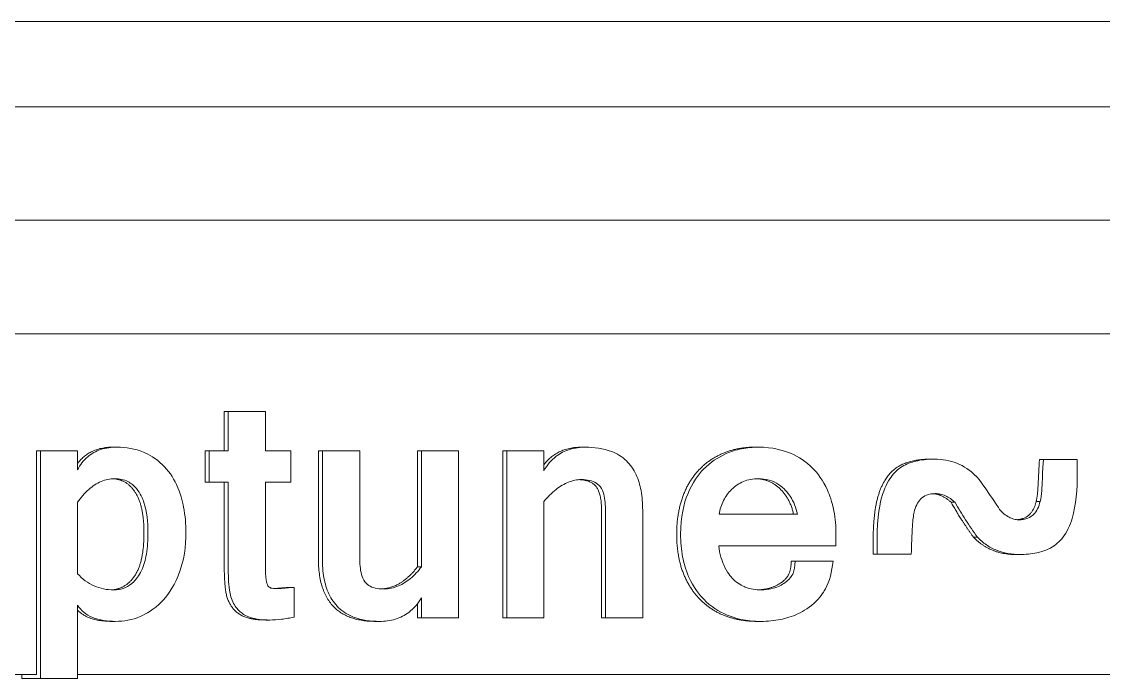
# Model space of a CAD drawing. Header units: inches. Extents: x 14 to 368, y 5 to 236.
# Drawn here: x 75.5 to 77.881, y 104.874 to 106.321 of the extents above; entities that cross this region are included whole.
import ezdxf

# ---------------------------------------------------------------- set-up
doc = ezdxf.new("R2010")
doc.units = ezdxf.units.IN
doc.header["$LTSCALE"] = 11
doc.header["$MEASUREMENT"] = 0
doc.layers.add('Visible (ANSI)', color=7, linetype='Continuous', lineweight=50)

msp = doc.modelspace()

# ---------------------------------------------------------------- linework, layer by layer
at = {"layer": 'Visible (ANSI)', "linetype": 'Continuous', "lineweight": 18}
for p, q in [((83.944801, 106.32051), (71.339262, 106.32051)), ((71.059554, 106.13301), (84.354459, 106.13301)), ((71.890486, 105.882975), (83.523528, 105.882975)), ((74.567932, 105.632975), (80.846082, 105.632975)), ((75.946324, 105.461923), (75.955006, 105.461923)), ((75.946324, 105.375384), (75.946324, 105.461923)), ((76.036741, 105.461923), (75.955006, 105.461923)), ((75.955006, 105.461923), (75.955006, 105.375384)), ((76.036741, 105.375384), (76.036741, 105.461923)), ((75.533376, 105.375384), (75.542058, 105.375384)), ((75.533376, 104.882975), (75.533376, 105.375384)), ((75.623295, 105.375384), (75.542058, 105.375384)), ((75.542058, 105.375384), (75.542058, 104.874372)), ((75.623295, 105.33338), (75.623295, 105.375384)), ((75.70183, 105.383481), (75.710512, 105.383481)), ((75.90446, 105.375384), (75.913142, 105.375384)), ((75.90446, 105.306558), (75.90446, 105.375384)), ((75.955006, 105.375384), (75.913142, 105.375384)), ((75.913142, 105.375384), (75.913142, 105.306558)), ((76.092561, 105.375384), (76.036741, 105.375384)), ((76.092561, 105.306558), (76.092561, 105.375384)), ((76.153439, 105.375384), (76.162122, 105.375384)), ((76.153439, 105.138542), (76.153439, 105.375384)), ((76.244355, 105.375384), (76.162122, 105.375384)), ((76.162122, 105.375384), (76.162122, 105.138542)), ((76.244355, 105.141072), (76.244355, 105.375384)), ((76.371732, 105.120323), (76.371732, 105.375384)), ((76.371732, 105.375384), (76.380414, 105.375384)), ((76.461651, 105.375384), (76.380414, 105.375384)), ((76.380414, 105.375384), (76.380414, 105.120323)), ((76.461651, 105.007975), (76.461651, 105.375384)), ((76.55941, 105.007975), (76.55941, 105.375384)), ((76.55941, 105.375384), (76.568092, 105.375384)), ((76.649329, 105.375384), (76.568092, 105.375384)), ((76.568092, 105.375384), (76.568092, 105.007975)), ((76.649329, 105.331356), (76.649329, 105.375384)), ((76.732349, 105.383481), (76.741032, 105.383481)), ((77.112903, 105.383481), (77.121585, 105.383481)), ((77.500931, 105.357165), (77.509614, 105.357165)), ((77.740156, 105.356153), (77.748838, 105.356153)), ((77.823596, 105.356153), (77.748838, 105.356153)), ((77.823596, 105.326295), (77.823596, 105.356153)), ((75.90446, 105.306558), (75.913142, 105.306558)), ((75.913142, 105.306558), (75.955006, 105.306558)), ((75.946324, 105.119311), (75.946324, 105.306558)), ((75.955006, 105.306558), (75.955006, 105.119311)), ((76.036741, 105.116781), (76.036741, 105.306558)), ((76.036741, 105.306558), (76.092561, 105.306558)), ((75.623295, 105.104635), (75.623295, 105.262024)), ((76.649329, 105.007975), (76.649329, 105.263542)), ((77.545786, 105.262024), (77.554468, 105.262024)), ((77.733179, 105.264048), (77.741861, 105.264048)), ((76.776706, 105.007975), (76.776706, 105.242287)), ((76.785388, 105.242287), (76.785388, 105.007975)), ((76.867123, 105.007975), (76.867123, 105.244817)), ((77.207805, 105.235708), (77.035364, 105.235708)), ((77.292531, 105.166376), (77.292531, 105.191174)), ((77.374342, 105.148157), (77.374342, 105.178522)), ((77.383024, 105.178522), (77.383024, 105.148157)), ((77.595126, 105.185101), (77.603809, 105.185101)), ((77.034368, 105.166376), (77.292531, 105.166376)), ((77.194139, 105.132469), (77.202822, 105.132469)), ((77.286052, 105.132469), (77.202822, 105.132469)), ((77.374342, 105.148157), (77.383024, 105.148157)), ((77.383024, 105.148157), (77.45828, 105.148157)), ((77.688324, 105.147145), (77.697006, 105.147145)), ((76.371732, 105.120323), (76.380414, 105.120323)), ((76.091354, 105.074777), (76.100036, 105.074777)), ((76.100036, 105.009493), (76.100036, 105.074777)), ((75.623295, 104.874372), (75.623295, 105.035809)), ((76.371732, 105.007975), (76.371732, 105.039168)), ((76.380414, 105.052003), (76.380414, 105.007975)), ((76.371732, 105.007975), (76.380414, 105.007975)), ((76.380414, 105.007975), (76.461651, 105.007975)), ((76.55941, 105.007975), (76.568092, 105.007975)), ((76.568092, 105.007975), (76.649329, 105.007975)), ((76.776706, 105.007975), (76.785388, 105.007975)), ((76.785388, 105.007975), (76.867123, 105.007975)), ((75.697843, 104.999878), (75.706525, 104.999878)), ((76.037528, 105.002914), (76.046211, 105.002914)), ((76.279032, 104.999878), (76.287715, 104.999878)), ((77.118883, 104.999878), (77.127566, 104.999878)), ((75.533376, 104.882975), (74.567932, 104.882975)), ((75.500817, 104.874372), (75.500817, 104.882975)), ((75.500817, 104.874372), (75.542058, 104.874372)), ((75.542058, 104.874372), (75.623295, 104.874372)), ((80.846082, 104.882975), (75.623295, 104.882975))]:
    msp.add_line(p, q, dxfattribs=at)
for points, degree, knots in [([(75.710512, 105.383481), (75.698217, 105.383481), (75.685859, 105.38197), (75.663758, 105.374677), (75.654271, 105.369518), (75.636407, 105.354378), (75.629028, 105.344464), (75.623295, 105.33338)], 3, [-0.275184465, -0.275184465, -0.275184465, -0.275184465, -0.180024512, -0.180024512, -0.095399098, -0.095399098, 0, 0, 0, 0]), ([(75.862021, 105.194716), (75.862021, 105.213799), (75.860441, 105.232892), (75.854186, 105.264932), (75.849749, 105.282729), (75.8334, 105.31746), (75.82324, 105.332403), (75.795414, 105.359429), (75.780018, 105.367694), (75.750084, 105.380249), (75.730481, 105.383481), (75.710512, 105.383481)], 3, [-0.558955892, -0.558955892, -0.558955892, -0.558955892, -0.427301963, -0.427301963, -0.333627639, -0.333627639, -0.250557772, -0.250557772, -0.154511048, -0.154511048, 0, 0, 0, 0]), ([(76.741032, 105.383481), (76.729182, 105.383481), (76.717372, 105.38202), (76.695498, 105.375199), (76.685784, 105.370245), (76.665622, 105.354817), (76.656571, 105.343773), (76.649329, 105.331356)], 3, [-0.286997863, -0.286997863, -0.286997863, -0.286997863, -0.195305384, -0.195305384, -0.109970073, -0.109970073, 0, 0, 0, 0]), ([(76.867123, 105.244817), (76.867123, 105.259138), (76.866114, 105.273752), (76.861266, 105.299885), (76.857809, 105.311791), (76.847319, 105.334295), (76.840318, 105.344554), (76.821711, 105.36248), (76.810536, 105.369277), (76.780165, 105.381051), (76.760308, 105.383481), (76.741032, 105.383481)], 3, [-0.549838036, -0.549838036, -0.549838036, -0.549838036, -0.440760651, -0.440760651, -0.347374274, -0.347374274, -0.251258835, -0.251258835, -0.149149172, -0.149149172, 0, 0, 0, 0]), ([(77.121585, 105.383481), (77.10927, 105.383481), (77.097023, 105.382369), (77.071818, 105.377299), (77.060717, 105.373497), (77.032348, 105.361097), (77.015596, 105.349784), (76.989585, 105.323114), (76.976475, 105.30587), (76.9576, 105.258645), (76.950639, 105.230313), (76.950639, 105.19168)], 3, [-1.49193162, -1.49193162, -1.49193162, -1.49193162, -1.29030138, -1.29030138, -1.0712515, -1.0712515, -0.64119148, -0.64119148, -0.29439022, -0.29439022, 0, 0, 0, 0]), ([(77.292531, 105.191174), (77.292531, 105.208649), (77.291117, 105.226179), (77.283821, 105.263727), (77.278145, 105.278616), (77.264013, 105.310366), (77.252173, 105.326058), (77.226954, 105.351696), (77.210734, 105.362444), (77.176505, 105.376734), (77.153531, 105.383481), (77.121585, 105.383481)], 3, [-0.953742878, -0.953742878, -0.953742878, -0.953742878, -0.864238922, -0.864238922, -0.757751945, -0.757751945, -0.52950742, -0.52950742, -0.247180323, -0.247180323, 0, 0, 0, 0]), ([(77.509614, 105.357165), (77.497175, 105.357165), (77.484542, 105.356165), (77.462365, 105.351529), (77.451697, 105.348312), (77.431797, 105.337372), (77.423333, 105.330116), (77.409398, 105.312566), (77.401345, 105.299297), (77.389447, 105.261735), (77.383024, 105.231791), (77.383024, 105.178522)], 3, [-2.38343253, -2.38343253, -2.38343253, -2.38343253, -1.8060438, -1.8060438, -1.33277788, -1.33277788, -0.86133468, -0.86133468, -0.40590851, -0.40590851, 0, 0, 0, 0]), ([(77.599821, 105.320728), (77.587772, 105.332474), (77.574101, 105.341787), (77.542916, 105.354383), (77.52647, 105.357165), (77.509614, 105.357165)], 3, [-0.259669604, -0.259669604, -0.259669604, -0.259669604, -0.130428825, -0.130428825, 0, 0, 0, 0]), ([(77.748838, 105.356153), (77.746542, 105.30776), (77.745608, 105.293253), (77.744545, 105.279037), (77.743505, 105.270057), (77.741861, 105.264048)], 3, [-0.0733444233, -0.0733444233, -0.0733444233, -0.0733444233, -0.047519074, -0.047519074, 0, 0, 0, 0]), ([(77.65265, 105.246335), (77.649391, 105.251333), (77.613706, 105.30603), (77.601698, 105.319212), (77.600946, 105.319972), (77.600181, 105.320537), (77.599993, 105.320658), (77.599821, 105.320728)], 3, [-0.0812338479, -0.0812338479, -0.0812338479, -0.0812338479, -0.0063211266, -0.0063211266, -0.0014322504, -0.0014322504, 0, 0, 0, 0]), ([(77.697006, 105.147145), (77.709533, 105.147145), (77.722281, 105.14816), (77.750515, 105.154173), (77.760483, 105.159176), (77.775415, 105.167517), (77.784134, 105.175118), (77.801127, 105.196814), (77.807736, 105.211518), (77.821044, 105.255896), (77.823596, 105.291408), (77.823596, 105.326295)], 3, [-0.589636819, -0.589636819, -0.589636819, -0.589636819, -0.553532833, -0.553532833, -0.506526146, -0.506526146, -0.40328783, -0.40328783, -0.265842047, -0.265842047, 0, 0, 0, 0]), ([(75.623295, 105.262024), (75.630599, 105.272347), (75.638948, 105.282261), (75.656479, 105.297746), (75.665434, 105.3038), (75.684992, 105.312065), (75.695056, 105.314149), (75.705528, 105.314149)], 3, [-0.260849088, -0.260849088, -0.260849088, -0.260849088, -0.163914804, -0.163914804, -0.081029131, -0.081029131, 0, 0, 0, 0]), ([(75.76961, 105.194716), (75.76961, 105.254939), (75.731987, 105.312244), (75.701149, 105.314027)], 2, [0, 0, 0, 1, 1.93563783, 1.93563783, 1.93563783]), ([(75.705528, 105.314149), (75.710611, 105.314149), (75.71567, 105.31365), (75.72533, 105.311451), (75.729842, 105.309838), (75.741458, 105.303888), (75.747705, 105.298666), (75.762085, 105.281668), (75.766878, 105.269807), (75.776059, 105.24203), (75.778293, 105.218351), (75.778293, 105.194716)], 3, [-0.343912155, -0.343912155, -0.343912155, -0.343912155, -0.317867105, -0.317867105, -0.293187958, -0.293187958, -0.251194999, -0.251194999, -0.180100274, -0.180100274, 0, 0, 0, 0]), ([(76.649329, 105.263542), (76.657585, 105.273238), (76.666775, 105.28258), (76.685151, 105.297004), (76.694329, 105.302712), (76.713161, 105.310158), (76.722451, 105.312125), (76.732061, 105.312125)], 3, [-0.254147783, -0.254147783, -0.254147783, -0.254147783, -0.156374809, -0.156374809, -0.074354364, -0.074354364, 0, 0, 0, 0]), ([(76.776706, 105.242287), (76.776706, 105.281761), (76.753318, 105.310841), (76.728149, 105.312016)], 2, [0, 0, 0, 1, 1.91541644, 1.91541644, 1.91541644]), ([(76.732061, 105.312125), (76.738151, 105.312125), (76.744425, 105.311619), (76.755465, 105.309053), (76.760433, 105.307196), (76.76913, 105.301633), (76.771997, 105.298581), (76.777433, 105.291234), (76.779737, 105.285464), (76.784385, 105.268725), (76.785388, 105.255396), (76.785388, 105.242287)], 3, [-0.243715019, -0.243715019, -0.243715019, -0.243715019, -0.209104446, -0.209104446, -0.179401679, -0.179401679, -0.150757457, -0.150757457, -0.099891353, -0.099891353, 0, 0, 0, 0]), ([(77.035364, 105.235708), (77.037174, 105.246274), (77.040294, 105.256495), (77.0497, 105.275167), (77.055636, 105.283279), (77.070851, 105.298153), (77.079396, 105.303858), (77.099181, 105.312205), (77.110231, 105.314149), (77.121585, 105.314149)], 3, [-0.311667492, -0.311667492, -0.311667492, -0.311667492, -0.237050543, -0.237050543, -0.16576507, -0.16576507, -0.087852602, -0.087852602, 0, 0, 0, 0]), ([(77.199123, 105.235708), (77.192146, 105.269615), (77.147802, 105.312685), (77.117249, 105.314053)], 2, [0, 0, 0, 1, 1.93423517, 1.93423517, 1.93423517]), ([(77.121585, 105.314149), (77.129668, 105.314149), (77.137678, 105.313171), (77.152889, 105.308794), (77.15984, 105.305583), (77.178299, 105.2933), (77.186597, 105.282903), (77.199597, 105.263584), (77.204847, 105.250082), (77.207805, 105.235708)], 3, [-0.251457438, -0.251457438, -0.251457438, -0.251457438, -0.21404187, -0.21404187, -0.178283825, -0.178283825, -0.111899249, -0.111899249, 0, 0, 0, 0]), ([(77.464261, 105.240263), (77.465644, 105.245949), (77.467546, 105.251614), (77.472465, 105.261348), (77.475305, 105.26554), (77.482592, 105.272919), (77.486911, 105.275824), (77.497774, 105.280293), (77.504178, 105.281254), (77.510611, 105.281254)], 3, [-0.174010342, -0.174010342, -0.174010342, -0.174010342, -0.129365784, -0.129365784, -0.090658973, -0.090658973, -0.049771795, -0.049771795, 0, 0, 0, 0]), ([(77.510611, 105.281254), (77.514493, 105.281254), (77.518335, 105.280858), (77.525973, 105.279239), (77.529688, 105.278025), (77.541147, 105.273), (77.548191, 105.267932), (77.554468, 105.262024)], 3, [-0.126574619, -0.126574619, -0.126574619, -0.126574619, -0.096544816, -0.096544816, -0.066224916, -0.066224916, 0, 0, 0, 0]), ([(77.554468, 105.262024), (77.561896, 105.248997), (77.569678, 105.236175), (77.58613, 105.210526), (77.594826, 105.197704), (77.603809, 105.185101)], 3, [-0.23324276, -0.23324276, -0.23324276, -0.23324276, -0.118545851, -0.118545851, 0, 0, 0, 0]), ([(77.695511, 105.223562), (77.691694, 105.223562), (77.687936, 105.224036), (77.680437, 105.225961), (77.676805, 105.227411), (77.665444, 105.233447), (77.658561, 105.239584), (77.65265, 105.246335)], 3, [-0.128632551, -0.128632551, -0.128632551, -0.128632551, -0.099126524, -0.099126524, -0.068837122, -0.068837122, 0, 0, 0, 0]), ([(77.691506, 105.223738), (77.706334, 105.224879), (77.728195, 105.243299), (77.733179, 105.264048)], 2, [0.13344725, 0.13344725, 0.13344725, 1, 2, 2, 2]), ([(77.741861, 105.264048), (77.740517, 105.258451), (77.738663, 105.252858), (77.733871, 105.243308), (77.731107, 105.239204), (77.723911, 105.231957), (77.719507, 105.229055), (77.708576, 105.224549), (77.702063, 105.223562), (77.695511, 105.223562)], 3, [-0.172747525, -0.172747525, -0.172747525, -0.172747525, -0.128926767, -0.128926767, -0.091254657, -0.091254657, -0.050695576, -0.050695576, 0, 0, 0, 0]), ([(77.45828, 105.148157), (77.458786, 105.167028), (77.459591, 105.190735), (77.461697, 105.222236), (77.462792, 105.233739), (77.464261, 105.240263)], 3, [-0.129093531, -0.129093531, -0.129093531, -0.129093531, -0.050994454, -0.050994454, 0, 0, 0, 0]), ([(75.698191, 105.06931), (75.729428, 105.070962), (75.76961, 105.130445), (75.76961, 105.194716)], 2, [0.05723941, 0.05723941, 0.05723941, 1, 2, 2, 2]), ([(75.778293, 105.194716), (75.778293, 105.179196), (75.777388, 105.162977), (75.772774, 105.135523), (75.769541, 105.123085), (75.758784, 105.099832), (75.752338, 105.092201), (75.741381, 105.081468), (75.734987, 105.077039), (75.719866, 105.070663), (75.711563, 105.06921), (75.703036, 105.06921)], 3, [-0.302907609, -0.302907609, -0.302907609, -0.302907609, -0.236448124, -0.236448124, -0.183771951, -0.183771951, -0.126677605, -0.126677605, -0.065974246, -0.065974246, 0, 0, 0, 0]), ([(75.706525, 104.999878), (75.725399, 104.999878), (75.743655, 105.003273), (75.774281, 105.016184), (75.791512, 105.025774), (75.819541, 105.054451), (75.833462, 105.072188), (75.858376, 105.133629), (75.862021, 105.166663), (75.862021, 105.194716)], 3, [-1.00371193, -1.00371193, -1.00371193, -1.00371193, -0.65582579, -0.65582579, -0.39249245, -0.39249245, -0.21376441, -0.21376441, 0, 0, 0, 0]), ([(76.950639, 105.19168), (76.950639, 105.174916), (76.95193, 105.158025), (76.957128, 105.130683), (76.960839, 105.115565), (76.979154, 105.073819), (76.99237, 105.057868), (77.01691, 105.03299), (77.03381, 105.021792), (77.069122, 105.007112), (77.093289, 104.999878), (77.127566, 104.999878)], 3, [-1.15207317, -1.15207317, -1.15207317, -1.15207317, -0.93289171, -0.93289171, -0.78803686, -0.78803686, -0.5752915, -0.5752915, -0.26521632, -0.26521632, 0, 0, 0, 0]), ([(77.603809, 105.185101), (77.609821, 105.178913), (77.616357, 105.173342), (77.630415, 105.163754), (77.637776, 105.159799), (77.661959, 105.149951), (77.679327, 105.147145), (77.697006, 105.147145)], 3, [-0.267811712, -0.267811712, -0.267811712, -0.267811712, -0.201580456, -0.201580456, -0.136795366, -0.136795366, 0, 0, 0, 0]), ([(77.127566, 105.06921), (77.115729, 105.06921), (77.103998, 105.070969), (77.08574, 105.078173), (77.076146, 105.083102), (77.060602, 105.0983), (77.052518, 105.107581), (77.042359, 105.131476), (77.035914, 105.148055), (77.034368, 105.166376)], 3, [-1.96156648, -1.96156648, -1.96156648, -1.96156648, -1.05825772, -1.05825772, -0.46701751, -0.46701751, -0.14011971, -0.14011971, 0, 0, 0, 0]), ([(76.162122, 105.138542), (76.162122, 105.12419), (76.163131, 105.109542), (76.167984, 105.08336), (76.171443, 105.071432), (76.181928, 105.048934), (76.188912, 105.03869), (76.207459, 105.020808), (76.218587, 105.014029), (76.248809, 105.002301), (76.268546, 104.999878), (76.287715, 104.999878)], 3, [-0.548827562, -0.548827562, -0.548827562, -0.548827562, -0.439512351, -0.439512351, -0.34598462, -0.34598462, -0.250058124, -0.250058124, -0.148318491, -0.148318491, 0, 0, 0, 0]), ([(76.296686, 105.071234), (76.290517, 105.071234), (76.284148, 105.071762), (76.273213, 105.074421), (76.268423, 105.076273), (76.260299, 105.081598), (76.257509, 105.084482), (76.252116, 105.091861), (76.249887, 105.097586), (76.245332, 105.114305), (76.244355, 105.12783), (76.244355, 105.141072)], 3, [-0.253422966, -0.253422966, -0.253422966, -0.253422966, -0.213493453, -0.213493453, -0.180698068, -0.180698068, -0.150977621, -0.150977621, -0.100904321, -0.100904321, 0, 0, 0, 0]), ([(77.123078, 105.069296), (77.134866, 105.069782), (77.159751, 105.076801), (77.180683, 105.090971), (77.193142, 105.110202), (77.194139, 105.132469)], 2, [0.15071516, 0.15071516, 0.15071516, 1, 2, 3, 4, 4, 4]), ([(77.127566, 104.999878), (77.142067, 104.999878), (77.156488, 105.001217), (77.181851, 105.006462), (77.195546, 105.010273), (77.220875, 105.022151), (77.235599, 105.030535), (77.260213, 105.055887), (77.266701, 105.066699), (77.278415, 105.088189), (77.283485, 105.109303), (77.286052, 105.132469)], 3, [-0.510586724, -0.510586724, -0.510586724, -0.510586724, -0.395857325, -0.395857325, -0.305816844, -0.305816844, -0.233792858, -0.233792858, -0.177640706, -0.177640706, 0, 0, 0, 0]), ([(77.202822, 105.132469), (77.202336, 105.12163), (77.200886, 105.112204), (77.197631, 105.104337), (77.195195, 105.098566), (77.182369, 105.085601), (77.174535, 105.080489), (77.156866, 105.073015), (77.143707, 105.06921), (77.127566, 105.06921)], 3, [-1.35675121, -1.35675121, -1.35675121, -1.35675121, -0.38738366, -0.38738366, -0.25082013, -0.25082013, -0.12489258, -0.12489258, 0, 0, 0, 0]), ([(75.703036, 105.06921), (75.695576, 105.06921), (75.688169, 105.069913), (75.673733, 105.072896), (75.666837, 105.075107), (75.646157, 105.084294), (75.633955, 105.093492), (75.623295, 105.104635)], 3, [-0.23235467, -0.23235467, -0.23235467, -0.23235467, -0.174633939, -0.174633939, -0.118377074, -0.118377074, 0, 0, 0, 0]), ([(75.955006, 105.119311), (75.955006, 105.102468), (75.955463, 105.085545), (75.959079, 105.058601), (75.961943, 105.048727), (75.971842, 105.030055), (75.977463, 105.024361), (75.986198, 105.01674), (75.993226, 105.01198), (76.016285, 105.004327), (76.031276, 105.002914), (76.046211, 105.002914)], 3, [-0.456376523, -0.456376523, -0.456376523, -0.456376523, -0.347954157, -0.347954157, -0.281330285, -0.281330285, -0.211467672, -0.211467672, -0.115556849, -0.115556849, 0, 0, 0, 0]), ([(76.059667, 105.072246), (76.056138, 105.072246), (76.052514, 105.07227), (76.047727, 105.073698), (76.046468, 105.074408), (76.044329, 105.07617), (76.043307, 105.077269), (76.041152, 105.080481), (76.040056, 105.083498), (76.037931, 105.092132), (76.036741, 105.099886), (76.036741, 105.116781)], 3, [-0.460292219, -0.460292219, -0.460292219, -0.460292219, -0.324637621, -0.324637621, -0.26853254, -0.26853254, -0.218737319, -0.218737319, -0.128741654, -0.128741654, 0, 0, 0, 0]), ([(76.380414, 105.120323), (76.373239, 105.1109), (76.365158, 105.101969), (76.348189, 105.087737), (76.33952, 105.082115), (76.319375, 105.073529), (76.308258, 105.071234), (76.296686, 105.071234)], 3, [-0.259852508, -0.259852508, -0.259852508, -0.259852508, -0.169044662, -0.169044662, -0.089539798, -0.089539798, 0, 0, 0, 0]), ([(76.056494, 105.072306), (76.061505, 105.07242), (76.071419, 105.073259), (76.091354, 105.074777)], 2, [0.3423344, 0.3423344, 0.3423344, 1, 2, 2, 2]), ([(76.100036, 105.074777), (76.096172, 105.074482), (76.079932, 105.073244), (76.072455, 105.072612), (76.068212, 105.072246), (76.059667, 105.072246)], 3, [-0.296822188, -0.296822188, -0.296822188, -0.296822188, -0.06611673, -0.06611673, 0, 0, 0, 0]), ([(75.623295, 105.035809), (75.627156, 105.029757), (75.63183, 105.024444), (75.64304, 105.015169), (75.649395, 105.011464), (75.671817, 105.001993), (75.689632, 104.999878), (75.706525, 104.999878)], 3, [-0.242357309, -0.242357309, -0.242357309, -0.242357309, -0.187522898, -0.187522898, -0.130708149, -0.130708149, 0, 0, 0, 0]), ([(76.287715, 104.999878), (76.299635, 104.999878), (76.311516, 105.001332), (76.333539, 105.008113), (76.343339, 105.013038), (76.363781, 105.028437), (76.373008, 105.039511), (76.380414, 105.052003)], 3, [-0.289149274, -0.289149274, -0.289149274, -0.289149274, -0.196914302, -0.196914302, -0.111111337, -0.111111337, 0, 0, 0, 0]), ([(76.046211, 105.002914), (76.054863, 105.002914), (76.063537, 105.003509), (76.081491, 105.005704), (76.090833, 105.007399), (76.100036, 105.009493)], 3, [-0.13991373, -0.13991373, -0.13991373, -0.13991373, -0.072976112, -0.072976112, 0, 0, 0, 0])]:
    msp.add_open_spline(points, degree=degree, knots=knots, dxfattribs=at)
for points in [[(75.623295, 105.347435), (75.649833, 105.383481), (75.70183, 105.383481)], [(76.649329, 105.344363), (76.679245, 105.383481), (76.732349, 105.383481)], [(76.941957, 105.19168), (76.941957, 105.235708), (76.966378, 105.306558), (77.011731, 105.356153), (77.075524, 105.383481), (77.112903, 105.383481)], [(77.374342, 105.178522), (77.374342, 105.226599), (77.388297, 105.2934), (77.418698, 105.337935), (77.46754, 105.357165), (77.500931, 105.357165)], [(77.733179, 105.264048), (77.735671, 105.273157), (77.738162, 105.314149), (77.740156, 105.356153)], [(77.545786, 105.262024), (77.527214, 105.279502), (77.506172, 105.281095)], [(77.595126, 105.185101), (77.567715, 105.223562), (77.545786, 105.262024)], [(77.118883, 104.999878), (77.079511, 104.999878), (77.014222, 105.025688), (76.967374, 105.075789), (76.941957, 105.146133), (76.941957, 105.19168)], [(77.688324, 105.147145), (77.632007, 105.147145), (77.595126, 105.185101)], [(76.279032, 104.999878), (76.153439, 104.999878), (76.153439, 105.138542)], [(76.037528, 105.002914), (76.007625, 105.002914), (75.971742, 105.018097), (75.951308, 105.049473), (75.946324, 105.091477), (75.946324, 105.119311)], [(76.292158, 105.071334), (76.336035, 105.073444), (76.371732, 105.120323)], [(75.697843, 104.999878), (75.647591, 104.999878), (75.623295, 105.024828)]]:
    msp.add_open_spline(points, degree=2, dxfattribs=at)

doc.saveas('drawing.dxf')
